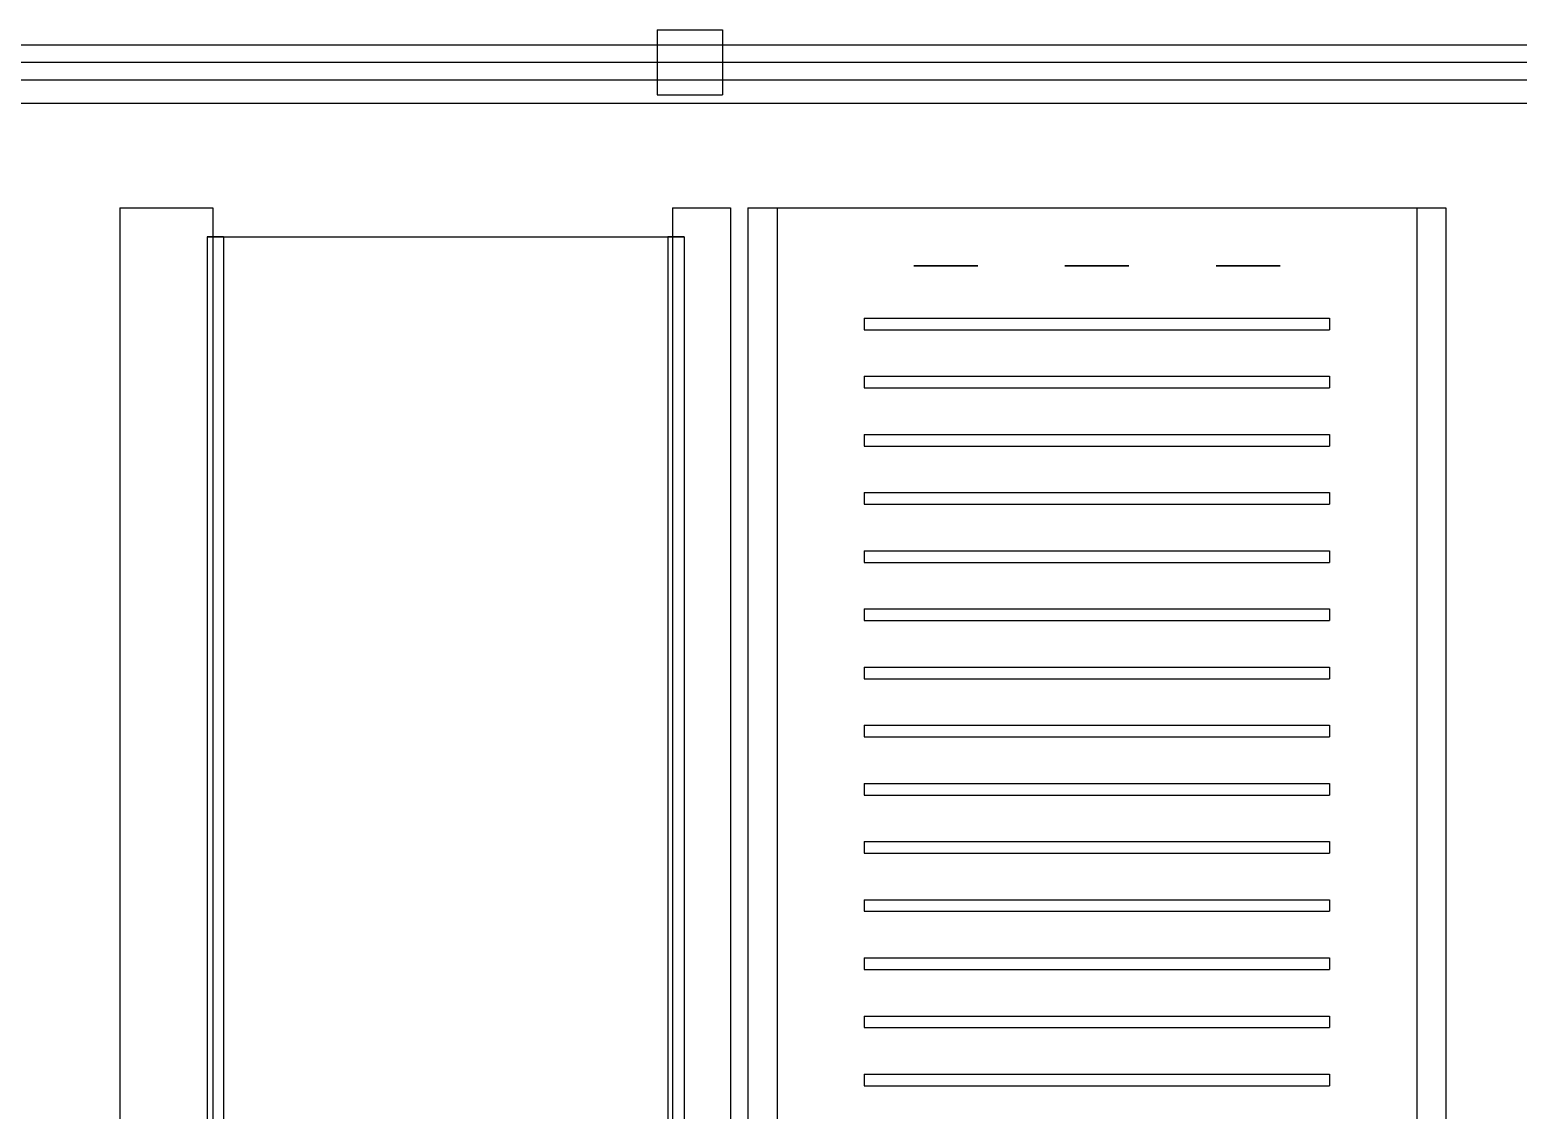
# Model space of a CAD drawing. Header units: millimetres. Extents: x -1355 to 669, y -1138 to 733.
# Drawn here: x -206.69 to -178.53, y -462.32 to -441.88 of the extents above; entities that cross this region are included whole.
import ezdxf

# ---------------------------------------------------------------- set-up
doc = ezdxf.new("R2010")
doc.units = ezdxf.units.MM
doc.layers.add('HIDDEN', color=8, linetype='Continuous')

msp = doc.modelspace()

# ---------------------------------------------------------------- linework, layer by layer
at = {"layer": 'HIDDEN'}
for points in [[(-194.816, -441.882), (-193.584, -441.882)], [(-194.816, -441.882), (-193.584, -441.882)], [(-194.816, -441.882), (-194.816, -443.114)], [(-194.816, -441.882), (-194.816, -443.114)], [(-193.584, -441.882), (-193.584, -443.114)], [(-193.584, -441.882), (-193.584, -443.114)], [(-317.4, -442.168), (-97.4, -442.168)], [(-317.4, -442.168), (-97.4, -442.168)], [(-317.4, -442.498), (-97.4, -442.498)], [(-317.4, -442.498), (-97.4, -442.498)], [(-317.4, -442.498), (-97.4, -442.498)], [(-317.4, -442.498), (-97.4, -442.498)], [(-317.4, -442.498), (-97.4, -442.498)], [(-317.4, -442.498), (-97.4, -442.498)], [(-317.4, -442.828), (-97.4, -442.828)], [(-317.4, -442.828), (-97.4, -442.828)], [(-194.816, -443.114), (-193.584, -443.114)], [(-194.816, -443.114), (-193.584, -443.114)], [(-317.4, -443.268), (-97.4, -443.268)], [(-317.4, -443.268), (-97.4, -443.268)], [(-317.4, -443.268), (-97.4, -443.268)], [(-317.4, -443.268), (-97.4, -443.268)], [(-204.98, -445.248), (-203.22, -445.248)], [(-204.98, -445.248), (-203.22, -445.248)], [(-204.98, -445.248), (-204.98, -477.148)], [(-204.98, -445.248), (-204.98, -477.148)], [(-203.22, -445.248), (-203.22, -477.148)], [(-203.22, -445.248), (-203.22, -477.148)], [(-194.53, -445.248), (-193.43, -445.248)], [(-194.53, -445.248), (-193.43, -445.248)], [(-194.53, -445.248), (-194.53, -477.148)], [(-194.53, -445.248), (-194.53, -477.148)], [(-193.43, -445.248), (-193.43, -477.148)], [(-193.43, -445.248), (-193.43, -477.148)], [(-193.1, -445.248), (-179.9, -445.248)], [(-193.1, -445.248), (-179.9, -445.248)], [(-193.1, -445.248), (-193.1, -477.148)], [(-193.1, -445.248), (-193.1, -477.148)], [(-192.55, -445.248), (-180.45, -445.248)], [(-192.55, -445.248), (-180.45, -445.248)], [(-192.55, -445.248), (-192.55, -477.148)], [(-192.55, -445.248), (-192.55, -477.148)], [(-180.45, -445.248), (-180.45, -477.148)], [(-180.45, -445.248), (-180.45, -477.148)], [(-179.9, -445.248), (-179.9, -477.148)], [(-179.9, -445.248), (-179.9, -477.148)], [(-203.33, -445.798), (-194.617, -445.798)], [(-203.33, -445.798), (-203.023, -445.798)], [(-203.33, -445.798), (-203.33, -476.598)], [(-203.33, -445.798), (-194.617, -445.798)], [(-203.023, -445.798), (-203.33, -445.798)], [(-203.33, -445.798), (-203.33, -476.598)], [(-203.33, -445.798), (-194.617, -445.798)], [(-203.33, -445.798), (-203.023, -445.798)], [(-203.33, -445.798), (-203.33, -476.598)], [(-203.33, -445.798), (-194.617, -445.798)], [(-203.023, -445.798), (-203.33, -445.798)], [(-203.33, -445.798), (-203.33, -476.598)], [(-203.33, -445.798), (-194.617, -445.798)], [(-203.33, -445.798), (-203.023, -445.798)], [(-203.33, -445.798), (-203.33, -476.598)], [(-203.33, -445.798), (-194.617, -445.798)], [(-203.023, -445.798), (-203.33, -445.798)], [(-203.33, -445.798), (-203.33, -476.598)], [(-203.33, -445.798), (-194.617, -445.798)], [(-203.33, -445.798), (-203.023, -445.798)], [(-203.33, -445.798), (-203.33, -476.598)], [(-203.33, -445.798), (-194.617, -445.798)], [(-203.023, -445.798), (-203.33, -445.798)], [(-203.33, -445.798), (-203.33, -476.598)], [(-203.33, -445.798), (-194.617, -445.798)], [(-203.33, -445.798), (-203.023, -445.798)], [(-203.33, -445.798), (-203.33, -476.598)], [(-203.023, -445.798), (-194.31, -445.798)], [(-203.023, -445.798), (-203.023, -476.598)], [(-203.023, -445.798), (-194.31, -445.798)], [(-203.023, -445.798), (-203.023, -476.598)], [(-203.023, -445.798), (-194.31, -445.798)], [(-203.023, -445.798), (-203.023, -476.598)], [(-203.023, -445.798), (-194.31, -445.798)], [(-203.023, -445.798), (-203.023, -476.598)], [(-203.023, -445.798), (-194.31, -445.798)], [(-203.023, -445.798), (-203.023, -476.598)], [(-203.023, -445.798), (-194.31, -445.798)], [(-203.023, -445.798), (-203.023, -476.598)], [(-203.023, -445.798), (-194.31, -445.798)], [(-203.023, -445.798), (-203.023, -476.598)], [(-203.023, -445.798), (-194.31, -445.798)], [(-203.023, -445.798), (-203.023, -476.598)], [(-203.023, -445.798), (-194.31, -445.798)], [(-203.023, -445.798), (-203.023, -476.598)], [(-194.617, -445.798), (-194.31, -445.798)], [(-194.617, -445.798), (-194.617, -476.598)], [(-194.31, -445.798), (-194.617, -445.798)], [(-194.617, -445.798), (-194.617, -476.598)], [(-194.617, -445.798), (-194.31, -445.798)], [(-194.617, -445.798), (-194.617, -476.598)], [(-194.31, -445.798), (-194.617, -445.798)], [(-194.617, -445.798), (-194.617, -476.598)], [(-194.617, -445.798), (-194.31, -445.798)], [(-194.617, -445.798), (-194.617, -476.598)], [(-194.31, -445.798), (-194.617, -445.798)], [(-194.617, -445.798), (-194.617, -476.598)], [(-194.617, -445.798), (-194.31, -445.798)], [(-194.617, -445.798), (-194.617, -476.598)], [(-194.31, -445.798), (-194.617, -445.798)], [(-194.617, -445.798), (-194.617, -476.598)], [(-194.617, -445.798), (-194.31, -445.798)], [(-194.617, -445.798), (-194.617, -476.598)], [(-194.31, -445.798), (-194.31, -476.598)], [(-194.31, -445.798), (-194.31, -476.598)], [(-194.31, -445.798), (-194.31, -476.598)], [(-194.31, -445.798), (-194.31, -476.598)], [(-194.31, -445.798), (-194.31, -476.598)], [(-194.31, -445.798), (-194.31, -476.598)], [(-194.31, -445.798), (-194.31, -476.598)], [(-194.31, -445.798), (-194.31, -476.598)], [(-194.31, -445.798), (-194.31, -476.598)], [(-189.965, -446.348), (-189.961, -446.348)], [(-189.961, -446.348), (-189.965, -446.348)], [(-189.965, -446.348), (-189.961, -446.348)], [(-189.961, -446.348), (-189.965, -446.348)], [(-189.965, -446.348), (-189.961, -446.348)], [(-189.961, -446.348), (-189.965, -446.348)], [(-189.965, -446.348), (-189.961, -446.348)], [(-189.961, -446.348), (-189.965, -446.348)], [(-189.965, -446.348), (-189.961, -446.348)], [(-189.961, -446.348), (-189.965, -446.348)], [(-189.961, -446.348), (-189.926, -446.348)], [(-189.926, -446.348), (-189.961, -446.348)], [(-189.961, -446.348), (-189.926, -446.348)], [(-189.926, -446.348), (-189.961, -446.348)], [(-189.961, -446.348), (-189.926, -446.348)], [(-189.926, -446.348), (-189.961, -446.348)], [(-189.961, -446.348), (-189.926, -446.348)], [(-189.926, -446.348), (-189.961, -446.348)], [(-189.961, -446.348), (-189.926, -446.348)], [(-189.926, -446.348), (-189.961, -446.348)], [(-189.926, -446.348), (-189.858, -446.348)], [(-189.858, -446.348), (-189.926, -446.348)], [(-189.926, -446.348), (-189.858, -446.348)], [(-189.858, -446.348), (-189.926, -446.348)], [(-189.926, -446.348), (-189.858, -446.348)], [(-189.858, -446.348), (-189.926, -446.348)], [(-189.926, -446.348), (-189.858, -446.348)], [(-189.858, -446.348), (-189.926, -446.348)], [(-189.926, -446.348), (-189.858, -446.348)], [(-189.858, -446.348), (-189.926, -446.348)], [(-189.858, -446.348), (-189.761, -446.348)], [(-189.761, -446.348), (-189.858, -446.348)], [(-189.858, -446.348), (-189.761, -446.348)], [(-189.761, -446.348), (-189.858, -446.348)], [(-189.858, -446.348), (-189.761, -446.348)], [(-189.761, -446.348), (-189.858, -446.348)], [(-189.858, -446.348), (-189.761, -446.348)], [(-189.761, -446.348), (-189.858, -446.348)], [(-189.858, -446.348), (-189.761, -446.348)], [(-189.761, -446.348), (-189.858, -446.348)], [(-189.761, -446.348), (-189.641, -446.348)], [(-189.641, -446.348), (-189.761, -446.348)], [(-189.761, -446.348), (-189.641, -446.348)], [(-189.641, -446.348), (-189.761, -446.348)], [(-189.761, -446.348), (-189.641, -446.348)], [(-189.641, -446.348), (-189.761, -446.348)], [(-189.761, -446.348), (-189.641, -446.348)], [(-189.641, -446.348), (-189.761, -446.348)], [(-189.761, -446.348), (-189.641, -446.348)], [(-189.641, -446.348), (-189.761, -446.348)], [(-189.641, -446.348), (-189.505, -446.348)], [(-189.505, -446.348), (-189.641, -446.348)], [(-189.641, -446.348), (-189.505, -446.348)], [(-189.505, -446.348), (-189.641, -446.348)], [(-189.641, -446.348), (-189.505, -446.348)], [(-189.505, -446.348), (-189.641, -446.348)], [(-189.641, -446.348), (-189.505, -446.348)], [(-189.505, -446.348), (-189.641, -446.348)], [(-189.641, -446.348), (-189.505, -446.348)], [(-189.505, -446.348), (-189.641, -446.348)], [(-189.505, -446.348), (-189.36, -446.348)], [(-189.36, -446.348), (-189.505, -446.348)], [(-189.505, -446.348), (-189.36, -446.348)], [(-189.36, -446.348), (-189.505, -446.348)], [(-189.505, -446.348), (-189.36, -446.348)], [(-189.36, -446.348), (-189.505, -446.348)], [(-189.505, -446.348), (-189.36, -446.348)], [(-189.36, -446.348), (-189.505, -446.348)], [(-189.505, -446.348), (-189.36, -446.348)], [(-189.36, -446.348), (-189.505, -446.348)], [(-189.215, -446.348), (-189.36, -446.348)], [(-189.36, -446.348), (-189.215, -446.348)], [(-189.215, -446.348), (-189.36, -446.348)], [(-189.36, -446.348), (-189.215, -446.348)], [(-189.215, -446.348), (-189.36, -446.348)], [(-189.36, -446.348), (-189.215, -446.348)], [(-189.215, -446.348), (-189.36, -446.348)], [(-189.36, -446.348), (-189.215, -446.348)], [(-189.215, -446.348), (-189.36, -446.348)], [(-189.36, -446.348), (-189.215, -446.348)], [(-189.079, -446.348), (-189.215, -446.348)], [(-189.215, -446.348), (-189.079, -446.348)], [(-189.079, -446.348), (-189.215, -446.348)], [(-189.215, -446.348), (-189.079, -446.348)], [(-189.079, -446.348), (-189.215, -446.348)], [(-189.215, -446.348), (-189.079, -446.348)], [(-189.079, -446.348), (-189.215, -446.348)], [(-189.215, -446.348), (-189.079, -446.348)], [(-189.079, -446.348), (-189.215, -446.348)], [(-189.215, -446.348), (-189.079, -446.348)], [(-188.959, -446.348), (-189.079, -446.348)], [(-189.079, -446.348), (-188.959, -446.348)], [(-188.959, -446.348), (-189.079, -446.348)], [(-189.079, -446.348), (-188.959, -446.348)], [(-188.959, -446.348), (-189.079, -446.348)], [(-189.079, -446.348), (-188.959, -446.348)], [(-188.959, -446.348), (-189.079, -446.348)], [(-189.079, -446.348), (-188.959, -446.348)], [(-188.959, -446.348), (-189.079, -446.348)], [(-189.079, -446.348), (-188.959, -446.348)], [(-188.862, -446.348), (-188.959, -446.348)], [(-188.959, -446.348), (-188.862, -446.348)], [(-188.862, -446.348), (-188.959, -446.348)], [(-188.959, -446.348), (-188.862, -446.348)], [(-188.862, -446.348), (-188.959, -446.348)], [(-188.959, -446.348), (-188.862, -446.348)], [(-188.862, -446.348), (-188.959, -446.348)], [(-188.959, -446.348), (-188.862, -446.348)], [(-188.862, -446.348), (-188.959, -446.348)], [(-188.959, -446.348), (-188.862, -446.348)], [(-188.794, -446.348), (-188.862, -446.348)], [(-188.862, -446.348), (-188.794, -446.348)], [(-188.794, -446.348), (-188.862, -446.348)], [(-188.862, -446.348), (-188.794, -446.348)], [(-188.794, -446.348), (-188.862, -446.348)], [(-188.862, -446.348), (-188.794, -446.348)], [(-188.794, -446.348), (-188.862, -446.348)], [(-188.862, -446.348), (-188.794, -446.348)], [(-188.794, -446.348), (-188.862, -446.348)], [(-188.862, -446.348), (-188.794, -446.348)], [(-188.759, -446.348), (-188.794, -446.348)], [(-188.794, -446.348), (-188.759, -446.348)], [(-188.759, -446.348), (-188.794, -446.348)], [(-188.794, -446.348), (-188.759, -446.348)], [(-188.759, -446.348), (-188.794, -446.348)], [(-188.794, -446.348), (-188.759, -446.348)], [(-188.759, -446.348), (-188.794, -446.348)], [(-188.794, -446.348), (-188.759, -446.348)], [(-188.759, -446.348), (-188.794, -446.348)], [(-188.794, -446.348), (-188.759, -446.348)], [(-188.755, -446.348), (-188.759, -446.348)], [(-188.759, -446.348), (-188.755, -446.348)], [(-188.755, -446.348), (-188.759, -446.348)], [(-188.759, -446.348), (-188.755, -446.348)], [(-188.755, -446.348), (-188.759, -446.348)], [(-188.759, -446.348), (-188.755, -446.348)], [(-188.755, -446.348), (-188.759, -446.348)], [(-188.759, -446.348), (-188.755, -446.348)], [(-188.755, -446.348), (-188.759, -446.348)], [(-188.759, -446.348), (-188.755, -446.348)], [(-187.105, -446.348), (-187.101, -446.348)], [(-187.101, -446.348), (-187.105, -446.348)], [(-187.105, -446.348), (-187.101, -446.348)], [(-187.101, -446.348), (-187.105, -446.348)], [(-187.105, -446.348), (-187.101, -446.348)], [(-187.101, -446.348), (-187.105, -446.348)], [(-187.105, -446.348), (-187.101, -446.348)], [(-187.101, -446.348), (-187.105, -446.348)], [(-187.105, -446.348), (-187.101, -446.348)], [(-187.101, -446.348), (-187.105, -446.348)], [(-187.101, -446.348), (-187.066, -446.348)], [(-187.066, -446.348), (-187.101, -446.348)], [(-187.101, -446.348), (-187.066, -446.348)], [(-187.066, -446.348), (-187.101, -446.348)], [(-187.101, -446.348), (-187.066, -446.348)], [(-187.066, -446.348), (-187.101, -446.348)], [(-187.101, -446.348), (-187.066, -446.348)], [(-187.066, -446.348), (-187.101, -446.348)], [(-187.101, -446.348), (-187.066, -446.348)], [(-187.066, -446.348), (-187.101, -446.348)], [(-187.066, -446.348), (-186.998, -446.348)], [(-186.998, -446.348), (-187.066, -446.348)], [(-187.066, -446.348), (-186.998, -446.348)], [(-186.998, -446.348), (-187.066, -446.348)], [(-187.066, -446.348), (-186.998, -446.348)], [(-186.998, -446.348), (-187.066, -446.348)], [(-187.066, -446.348), (-186.998, -446.348)], [(-186.998, -446.348), (-187.066, -446.348)], [(-187.066, -446.348), (-186.998, -446.348)], [(-186.998, -446.348), (-187.066, -446.348)], [(-186.998, -446.348), (-186.901, -446.348)], [(-186.901, -446.348), (-186.998, -446.348)], [(-186.998, -446.348), (-186.901, -446.348)], [(-186.901, -446.348), (-186.998, -446.348)], [(-186.998, -446.348), (-186.901, -446.348)], [(-186.901, -446.348), (-186.998, -446.348)], [(-186.998, -446.348), (-186.901, -446.348)], [(-186.901, -446.348), (-186.998, -446.348)], [(-186.998, -446.348), (-186.901, -446.348)], [(-186.901, -446.348), (-186.998, -446.348)], [(-186.901, -446.348), (-186.781, -446.348)], [(-186.781, -446.348), (-186.901, -446.348)], [(-186.901, -446.348), (-186.781, -446.348)], [(-186.781, -446.348), (-186.901, -446.348)], [(-186.901, -446.348), (-186.781, -446.348)], [(-186.781, -446.348), (-186.901, -446.348)], [(-186.901, -446.348), (-186.781, -446.348)], [(-186.781, -446.348), (-186.901, -446.348)], [(-186.901, -446.348), (-186.781, -446.348)], [(-186.781, -446.348), (-186.901, -446.348)], [(-186.781, -446.348), (-186.645, -446.348)], [(-186.645, -446.348), (-186.781, -446.348)], [(-186.781, -446.348), (-186.645, -446.348)], [(-186.645, -446.348), (-186.781, -446.348)], [(-186.781, -446.348), (-186.645, -446.348)], [(-186.645, -446.348), (-186.781, -446.348)], [(-186.781, -446.348), (-186.645, -446.348)], [(-186.645, -446.348), (-186.781, -446.348)], [(-186.781, -446.348), (-186.645, -446.348)], [(-186.645, -446.348), (-186.781, -446.348)], [(-186.645, -446.348), (-186.5, -446.348)], [(-186.5, -446.348), (-186.645, -446.348)], [(-186.645, -446.348), (-186.5, -446.348)], [(-186.5, -446.348), (-186.645, -446.348)], [(-186.645, -446.348), (-186.5, -446.348)], [(-186.5, -446.348), (-186.645, -446.348)], [(-186.645, -446.348), (-186.5, -446.348)], [(-186.5, -446.348), (-186.645, -446.348)], [(-186.645, -446.348), (-186.5, -446.348)], [(-186.5, -446.348), (-186.645, -446.348)], [(-186.355, -446.348), (-186.5, -446.348)], [(-186.5, -446.348), (-186.355, -446.348)], [(-186.355, -446.348), (-186.5, -446.348)], [(-186.5, -446.348), (-186.355, -446.348)], [(-186.355, -446.348), (-186.5, -446.348)], [(-186.5, -446.348), (-186.355, -446.348)], [(-186.355, -446.348), (-186.5, -446.348)], [(-186.5, -446.348), (-186.355, -446.348)], [(-186.355, -446.348), (-186.5, -446.348)], [(-186.5, -446.348), (-186.355, -446.348)], [(-186.219, -446.348), (-186.355, -446.348)], [(-186.355, -446.348), (-186.219, -446.348)], [(-186.219, -446.348), (-186.355, -446.348)], [(-186.355, -446.348), (-186.219, -446.348)], [(-186.219, -446.348), (-186.355, -446.348)], [(-186.355, -446.348), (-186.219, -446.348)], [(-186.219, -446.348), (-186.355, -446.348)], [(-186.355, -446.348), (-186.219, -446.348)], [(-186.219, -446.348), (-186.355, -446.348)], [(-186.355, -446.348), (-186.219, -446.348)], [(-186.099, -446.348), (-186.219, -446.348)], [(-186.219, -446.348), (-186.099, -446.348)], [(-186.099, -446.348), (-186.219, -446.348)], [(-186.219, -446.348), (-186.099, -446.348)], [(-186.099, -446.348), (-186.219, -446.348)], [(-186.219, -446.348), (-186.099, -446.348)], [(-186.099, -446.348), (-186.219, -446.348)], [(-186.219, -446.348), (-186.099, -446.348)], [(-186.099, -446.348), (-186.219, -446.348)], [(-186.219, -446.348), (-186.099, -446.348)], [(-186.002, -446.348), (-186.099, -446.348)], [(-186.099, -446.348), (-186.002, -446.348)], [(-186.002, -446.348), (-186.099, -446.348)], [(-186.099, -446.348), (-186.002, -446.348)], [(-186.002, -446.348), (-186.099, -446.348)], [(-186.099, -446.348), (-186.002, -446.348)], [(-186.002, -446.348), (-186.099, -446.348)], [(-186.099, -446.348), (-186.002, -446.348)], [(-186.002, -446.348), (-186.099, -446.348)], [(-186.099, -446.348), (-186.002, -446.348)], [(-185.934, -446.348), (-186.002, -446.348)], [(-186.002, -446.348), (-185.934, -446.348)], [(-185.934, -446.348), (-186.002, -446.348)], [(-186.002, -446.348), (-185.934, -446.348)], [(-185.934, -446.348), (-186.002, -446.348)], [(-186.002, -446.348), (-185.934, -446.348)], [(-185.934, -446.348), (-186.002, -446.348)], [(-186.002, -446.348), (-185.934, -446.348)], [(-185.934, -446.348), (-186.002, -446.348)], [(-186.002, -446.348), (-185.934, -446.348)], [(-185.899, -446.348), (-185.934, -446.348)], [(-185.934, -446.348), (-185.899, -446.348)], [(-185.899, -446.348), (-185.934, -446.348)], [(-185.934, -446.348), (-185.899, -446.348)], [(-185.899, -446.348), (-185.934, -446.348)], [(-185.934, -446.348), (-185.899, -446.348)], [(-185.899, -446.348), (-185.934, -446.348)], [(-185.934, -446.348), (-185.899, -446.348)], [(-185.899, -446.348), (-185.934, -446.348)], [(-185.934, -446.348), (-185.899, -446.348)], [(-185.895, -446.348), (-185.899, -446.348)], [(-185.899, -446.348), (-185.895, -446.348)], [(-185.895, -446.348), (-185.899, -446.348)], [(-185.899, -446.348), (-185.895, -446.348)], [(-185.895, -446.348), (-185.899, -446.348)], [(-185.899, -446.348), (-185.895, -446.348)], [(-185.895, -446.348), (-185.899, -446.348)], [(-185.899, -446.348), (-185.895, -446.348)], [(-185.895, -446.348), (-185.899, -446.348)], [(-185.899, -446.348), (-185.895, -446.348)], [(-184.245, -446.348), (-184.241, -446.348)], [(-184.241, -446.348), (-184.245, -446.348)], [(-184.245, -446.348), (-184.241, -446.348)], [(-184.241, -446.348), (-184.245, -446.348)], [(-184.245, -446.348), (-184.241, -446.348)], [(-184.241, -446.348), (-184.245, -446.348)], [(-184.245, -446.348), (-184.241, -446.348)], [(-184.241, -446.348), (-184.245, -446.348)], [(-184.245, -446.348), (-184.241, -446.348)], [(-184.241, -446.348), (-184.245, -446.348)], [(-184.241, -446.348), (-184.206, -446.348)], [(-184.206, -446.348), (-184.241, -446.348)], [(-184.241, -446.348), (-184.206, -446.348)], [(-184.206, -446.348), (-184.241, -446.348)], [(-184.241, -446.348), (-184.206, -446.348)], [(-184.206, -446.348), (-184.241, -446.348)], [(-184.241, -446.348), (-184.206, -446.348)], [(-184.206, -446.348), (-184.241, -446.348)], [(-184.241, -446.348), (-184.206, -446.348)], [(-184.206, -446.348), (-184.241, -446.348)], [(-184.206, -446.348), (-184.138, -446.348)], [(-184.138, -446.348), (-184.206, -446.348)], [(-184.206, -446.348), (-184.138, -446.348)], [(-184.138, -446.348), (-184.206, -446.348)], [(-184.206, -446.348), (-184.138, -446.348)], [(-184.138, -446.348), (-184.206, -446.348)], [(-184.206, -446.348), (-184.138, -446.348)], [(-184.138, -446.348), (-184.206, -446.348)], [(-184.206, -446.348), (-184.138, -446.348)], [(-184.138, -446.348), (-184.206, -446.348)], [(-184.138, -446.348), (-184.041, -446.348)], [(-184.041, -446.348), (-184.138, -446.348)], [(-184.138, -446.348), (-184.041, -446.348)], [(-184.041, -446.348), (-184.138, -446.348)], [(-184.138, -446.348), (-184.041, -446.348)], [(-184.041, -446.348), (-184.138, -446.348)], [(-184.138, -446.348), (-184.041, -446.348)], [(-184.041, -446.348), (-184.138, -446.348)], [(-184.138, -446.348), (-184.041, -446.348)], [(-184.041, -446.348), (-184.138, -446.348)], [(-184.041, -446.348), (-183.921, -446.348)], [(-183.921, -446.348), (-184.041, -446.348)], [(-184.041, -446.348), (-183.921, -446.348)], [(-183.921, -446.348), (-184.041, -446.348)], [(-184.041, -446.348), (-183.921, -446.348)], [(-183.921, -446.348), (-184.041, -446.348)], [(-184.041, -446.348), (-183.921, -446.348)], [(-183.921, -446.348), (-184.041, -446.348)], [(-184.041, -446.348), (-183.921, -446.348)], [(-183.921, -446.348), (-184.041, -446.348)], [(-183.921, -446.348), (-183.785, -446.348)], [(-183.785, -446.348), (-183.921, -446.348)], [(-183.921, -446.348), (-183.785, -446.348)], [(-183.785, -446.348), (-183.921, -446.348)], [(-183.921, -446.348), (-183.785, -446.348)], [(-183.785, -446.348), (-183.921, -446.348)], [(-183.921, -446.348), (-183.785, -446.348)], [(-183.785, -446.348), (-183.921, -446.348)], [(-183.921, -446.348), (-183.785, -446.348)], [(-183.785, -446.348), (-183.921, -446.348)], [(-183.785, -446.348), (-183.64, -446.348)], [(-183.64, -446.348), (-183.785, -446.348)], [(-183.785, -446.348), (-183.64, -446.348)], [(-183.64, -446.348), (-183.785, -446.348)], [(-183.785, -446.348), (-183.64, -446.348)], [(-183.64, -446.348), (-183.785, -446.348)], [(-183.785, -446.348), (-183.64, -446.348)], [(-183.64, -446.348), (-183.785, -446.348)], [(-183.785, -446.348), (-183.64, -446.348)], [(-183.64, -446.348), (-183.785, -446.348)], [(-183.495, -446.348), (-183.64, -446.348)], [(-183.64, -446.348), (-183.495, -446.348)], [(-183.495, -446.348), (-183.64, -446.348)], [(-183.64, -446.348), (-183.495, -446.348)], [(-183.495, -446.348), (-183.64, -446.348)], [(-183.64, -446.348), (-183.495, -446.348)], [(-183.495, -446.348), (-183.64, -446.348)], [(-183.64, -446.348), (-183.495, -446.348)], [(-183.495, -446.348), (-183.64, -446.348)], [(-183.64, -446.348), (-183.495, -446.348)], [(-183.359, -446.348), (-183.495, -446.348)], [(-183.495, -446.348), (-183.359, -446.348)], [(-183.359, -446.348), (-183.495, -446.348)], [(-183.495, -446.348), (-183.359, -446.348)], [(-183.359, -446.348), (-183.495, -446.348)], [(-183.495, -446.348), (-183.359, -446.348)], [(-183.359, -446.348), (-183.495, -446.348)], [(-183.495, -446.348), (-183.359, -446.348)], [(-183.359, -446.348), (-183.495, -446.348)], [(-183.495, -446.348), (-183.359, -446.348)], [(-183.239, -446.348), (-183.359, -446.348)], [(-183.359, -446.348), (-183.239, -446.348)], [(-183.239, -446.348), (-183.359, -446.348)], [(-183.359, -446.348), (-183.239, -446.348)], [(-183.239, -446.348), (-183.359, -446.348)], [(-183.359, -446.348), (-183.239, -446.348)], [(-183.239, -446.348), (-183.359, -446.348)], [(-183.359, -446.348), (-183.239, -446.348)], [(-183.239, -446.348), (-183.359, -446.348)], [(-183.359, -446.348), (-183.239, -446.348)], [(-183.142, -446.348), (-183.239, -446.348)], [(-183.239, -446.348), (-183.142, -446.348)], [(-183.142, -446.348), (-183.239, -446.348)], [(-183.239, -446.348), (-183.142, -446.348)], [(-183.142, -446.348), (-183.239, -446.348)], [(-183.239, -446.348), (-183.142, -446.348)], [(-183.142, -446.348), (-183.239, -446.348)], [(-183.239, -446.348), (-183.142, -446.348)], [(-183.142, -446.348), (-183.239, -446.348)], [(-183.239, -446.348), (-183.142, -446.348)], [(-183.074, -446.348), (-183.142, -446.348)], [(-183.142, -446.348), (-183.074, -446.348)], [(-183.074, -446.348), (-183.142, -446.348)], [(-183.142, -446.348), (-183.074, -446.348)], [(-183.074, -446.348), (-183.142, -446.348)], [(-183.142, -446.348), (-183.074, -446.348)], [(-183.074, -446.348), (-183.142, -446.348)], [(-183.142, -446.348), (-183.074, -446.348)], [(-183.074, -446.348), (-183.142, -446.348)], [(-183.142, -446.348), (-183.074, -446.348)], [(-183.039, -446.348), (-183.074, -446.348)], [(-183.074, -446.348), (-183.039, -446.348)], [(-183.039, -446.348), (-183.074, -446.348)], [(-183.074, -446.348), (-183.039, -446.348)], [(-183.039, -446.348), (-183.074, -446.348)], [(-183.074, -446.348), (-183.039, -446.348)], [(-183.039, -446.348), (-183.074, -446.348)], [(-183.074, -446.348), (-183.039, -446.348)], [(-183.039, -446.348), (-183.074, -446.348)], [(-183.074, -446.348), (-183.039, -446.348)], [(-183.035, -446.348), (-183.039, -446.348)], [(-183.039, -446.348), (-183.035, -446.348)], [(-183.035, -446.348), (-183.039, -446.348)], [(-183.039, -446.348), (-183.035, -446.348)], [(-183.035, -446.348), (-183.039, -446.348)], [(-183.039, -446.348), (-183.035, -446.348)], [(-183.035, -446.348), (-183.039, -446.348)], [(-183.039, -446.348), (-183.035, -446.348)], [(-183.035, -446.348), (-183.039, -446.348)], [(-183.039, -446.348), (-183.035, -446.348)], [(-190.9, -447.338), (-182.1, -447.338)], [(-190.9, -447.338), (-182.1, -447.338)], [(-190.9, -447.338), (-190.9, -447.558)], [(-190.9, -447.338), (-190.9, -447.558)], [(-182.1, -447.338), (-182.1, -447.558)], [(-182.1, -447.338), (-182.1, -447.558)], [(-190.9, -447.558), (-182.1, -447.558)], [(-190.9, -447.558), (-182.1, -447.558)], [(-190.9, -448.438), (-182.1, -448.438)], [(-190.9, -448.438), (-182.1, -448.438)], [(-190.9, -448.438), (-190.9, -448.658)], [(-190.9, -448.438), (-190.9, -448.658)], [(-182.1, -448.438), (-182.1, -448.658)], [(-182.1, -448.438), (-182.1, -448.658)], [(-190.9, -448.658), (-182.1, -448.658)], [(-190.9, -448.658), (-182.1, -448.658)], [(-190.9, -449.538), (-182.1, -449.538)], [(-190.9, -449.538), (-182.1, -449.538)], [(-190.9, -449.538), (-190.9, -449.758)], [(-190.9, -449.538), (-190.9, -449.758)], [(-182.1, -449.538), (-182.1, -449.758)], [(-182.1, -449.538), (-182.1, -449.758)], [(-190.9, -449.758), (-182.1, -449.758)], [(-190.9, -449.758), (-182.1, -449.758)], [(-190.9, -450.638), (-182.1, -450.638)], [(-190.9, -450.638), (-182.1, -450.638)], [(-190.9, -450.638), (-190.9, -450.858)], [(-190.9, -450.638), (-190.9, -450.858)], [(-182.1, -450.638), (-182.1, -450.858)], [(-182.1, -450.638), (-182.1, -450.858)], [(-190.9, -450.858), (-182.1, -450.858)], [(-190.9, -450.858), (-182.1, -450.858)], [(-190.9, -451.738), (-182.1, -451.738)], [(-190.9, -451.738), (-182.1, -451.738)], [(-190.9, -451.738), (-190.9, -451.958)], [(-190.9, -451.738), (-190.9, -451.958)], [(-182.1, -451.738), (-182.1, -451.958)], [(-182.1, -451.738), (-182.1, -451.958)], [(-190.9, -451.958), (-182.1, -451.958)], [(-190.9, -451.958), (-182.1, -451.958)], [(-190.9, -452.838), (-182.1, -452.838)], [(-190.9, -452.838), (-182.1, -452.838)], [(-190.9, -452.838), (-190.9, -453.058)], [(-190.9, -452.838), (-190.9, -453.058)], [(-182.1, -452.838), (-182.1, -453.058)], [(-182.1, -452.838), (-182.1, -453.058)], [(-190.9, -453.058), (-182.1, -453.058)], [(-190.9, -453.058), (-182.1, -453.058)], [(-190.9, -453.938), (-182.1, -453.938)], [(-190.9, -453.938), (-182.1, -453.938)], [(-190.9, -453.938), (-190.9, -454.158)], [(-190.9, -453.938), (-190.9, -454.158)], [(-182.1, -453.938), (-182.1, -454.158)], [(-182.1, -453.938), (-182.1, -454.158)], [(-190.9, -454.158), (-182.1, -454.158)], [(-190.9, -454.158), (-182.1, -454.158)], [(-190.9, -455.038), (-182.1, -455.038)], [(-190.9, -455.038), (-182.1, -455.038)], [(-190.9, -455.038), (-190.9, -455.258)], [(-190.9, -455.038), (-190.9, -455.258)], [(-182.1, -455.038), (-182.1, -455.258)], [(-182.1, -455.038), (-182.1, -455.258)], [(-190.9, -455.258), (-182.1, -455.258)], [(-190.9, -455.258), (-182.1, -455.258)], [(-190.9, -456.138), (-182.1, -456.138)], [(-190.9, -456.138), (-182.1, -456.138)], [(-190.9, -456.138), (-190.9, -456.358)], [(-190.9, -456.138), (-190.9, -456.358)], [(-190.9, -456.358), (-182.1, -456.358)], [(-190.9, -456.358), (-182.1, -456.358)], [(-182.1, -456.138), (-182.1, -456.358)], [(-182.1, -456.138), (-182.1, -456.358)], [(-190.9, -457.238), (-182.1, -457.238)], [(-190.9, -457.238), (-182.1, -457.238)], [(-190.9, -457.238), (-190.9, -457.458)], [(-190.9, -457.238), (-190.9, -457.458)], [(-190.9, -457.458), (-182.1, -457.458)], [(-190.9, -457.458), (-182.1, -457.458)], [(-182.1, -457.238), (-182.1, -457.458)], [(-182.1, -457.238), (-182.1, -457.458)], [(-190.9, -458.338), (-182.1, -458.338)], [(-190.9, -458.338), (-182.1, -458.338)], [(-190.9, -458.338), (-190.9, -458.558)], [(-190.9, -458.338), (-190.9, -458.558)], [(-182.1, -458.338), (-182.1, -458.558)], [(-182.1, -458.338), (-182.1, -458.558)], [(-190.9, -458.558), (-182.1, -458.558)], [(-190.9, -458.558), (-182.1, -458.558)], [(-190.9, -459.438), (-182.1, -459.438)], [(-190.9, -459.438), (-182.1, -459.438)], [(-190.9, -459.438), (-190.9, -459.658)], [(-190.9, -459.438), (-190.9, -459.658)], [(-182.1, -459.438), (-182.1, -459.658)], [(-182.1, -459.438), (-182.1, -459.658)], [(-190.9, -459.658), (-182.1, -459.658)], [(-190.9, -459.658), (-182.1, -459.658)], [(-190.9, -460.538), (-182.1, -460.538)], [(-190.9, -460.538), (-182.1, -460.538)], [(-190.9, -460.538), (-190.9, -460.758)], [(-190.9, -460.538), (-190.9, -460.758)], [(-182.1, -460.538), (-182.1, -460.758)], [(-182.1, -460.538), (-182.1, -460.758)], [(-190.9, -460.758), (-182.1, -460.758)], [(-190.9, -460.758), (-182.1, -460.758)], [(-190.9, -461.638), (-182.1, -461.638)], [(-190.9, -461.638), (-182.1, -461.638)], [(-190.9, -461.638), (-190.9, -461.858)], [(-190.9, -461.638), (-190.9, -461.858)], [(-182.1, -461.638), (-182.1, -461.858)], [(-182.1, -461.638), (-182.1, -461.858)], [(-190.9, -461.858), (-182.1, -461.858)], [(-190.9, -461.858), (-182.1, -461.858)]]:
    msp.add_lwpolyline(points, dxfattribs=at)

doc.saveas('drawing.dxf')
